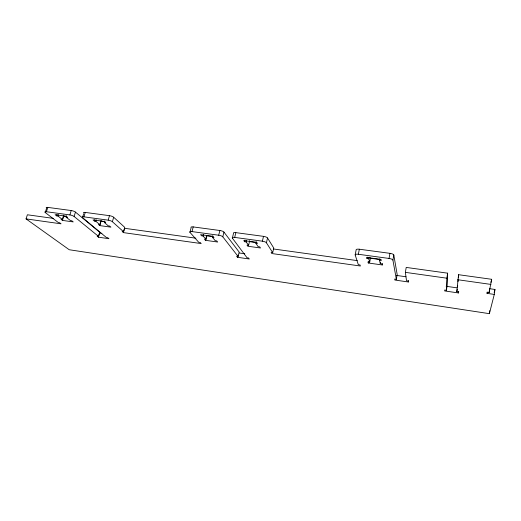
<?xml version="1.0" encoding="UTF-8"?>
<svg xmlns="http://www.w3.org/2000/svg" width="521" height="521" viewBox="0 0 521 521"><rect width="100%" height="100%" fill="white"/><g stroke="black" fill="none" stroke-linecap="round" stroke-linejoin="round"><path stroke-width="0.78" d="M458.714 291.356L458.48 292.958L444.667 290.939L444.693 290.008L446.419 290.262L446.855 278.201L447.624 273.173L406.211 267.423L405.371 272.353L406.523 280.773L408.223 281.014L408.353 281.985L394.853 280.038L394.671 279.061L396.357 279.302L397.178 274.547L393.804 254.99A3.686 1.12 9.6 0 0 389.949 253.336L359.327 249.22A3.614 1.101 10.4 0 0 356.143 249.917L355.179 254.938L358.324 264.714L360.031 264.948L360.369 266.01L271.812 253.532L271.122 252.457L272.711 252.678L273.753 248.016L267.527 237.98A3.439 1.029 12.8 0 0 263.496 236.352L235.837 232.64A3.4 1.003 13.5 0 0 233.499 233.395L232.359 238.136L247.058 257.778L248.55 257.993L249.292 258.996L237.426 257.276L236.638 256.273L238.123 256.488L239.165 252.073L223.952 232.112A3.38 0.99 13.8 0 0 219.869 230.497L193.206 226.915A3.347 0.964 14.5 0 0 191.135 227.69L189.944 232.333L198.729 242.285L200.227 242.493L201.178 243.574L123.366 232.607L122.148 231.519L123.542 231.715L124.773 227.377L113.676 217.25A3.276 0.886 16.2 0 0 109.482 215.674L85.242 212.418A3.263 0.86 16.6 0 0 83.621 213.017M447.624 273.173L447.155 285.475L446.419 290.262M458.48 292.958L458.565 292.034L456.819 291.78L458.571 274.697L491.668 279.295L489.076 292.672L487.265 292.411L487.05 293.362L494.286 294.411L494.95 289.461L489.336 288.66M457.536 286.967L457.672 285.371M457.992 281.561L458.187 279.276M458.317 277.745L458.571 274.697M489.076 292.672L489.655 288.426M53.604 218.423L27.379 214.776L26.05 218.892L69.228 249.735L489.375 313.668L489.786 310.633M487.05 293.362L487.246 291.955M456.819 291.78L457.184 289.305M408.353 281.985L408.62 280.402M396.357 279.302L392.906 260.096L393.804 254.99M392.906 260.096A3.693 1.101 9.7 0 0 389.044 258.449L389.949 253.336M370.496 257.908L369.708 262.154L367.963 261.913L368.269 263.007L382.277 264.955L382.531 263.541M382.277 264.955L382.03 263.867L380.265 263.619L379.49 260.279L379.75 258.839M380.265 263.619L380.519 262.2M369.708 262.154L368.796 258.813L367.025 258.566L367.292 257.133M368.796 258.813L369.063 257.381M368.269 263.007L368.529 261.594M355.179 254.938A3.621 1.081 10.4 0 1 358.37 254.268L359.327 249.22M272.711 252.678L266.433 242.799L267.527 237.98M266.433 242.799A3.445 1.009 12.8 0 0 262.395 241.184L263.496 236.352M490.971 282.362L491.668 279.295M249.676 240.65L248.582 245.332L247 245.111L247.794 246.225L260.487 247.989L259.745 246.882L258.142 246.661L255.85 243.268L256.215 241.685M248.582 245.332L246.186 241.939L244.577 241.718L244.948 240.142M246.186 241.939L246.557 240.357M237.426 257.276L237.941 255.075M232.359 238.136A3.406 0.983 13.5 0 1 234.697 237.407L235.837 232.64M238.123 256.488L222.799 236.827L223.952 232.112M222.799 236.827A3.387 0.97 13.8 0 0 218.703 235.225L219.869 230.497M206.954 235.59L205.997 239.419L204.466 239.204L205.417 240.318L217.667 242.024L216.756 240.91L215.212 240.695L212.431 237.296L212.815 235.739M205.417 240.318L206.375 236.514M205.997 239.419L203.112 236.013L203.503 234.463M494.155 292.607L494.95 289.461M489.375 313.668L494.286 294.411M189.944 232.333A3.354 0.951 14.4 0 1 192.008 231.585L193.206 226.915M123.366 232.607L124.591 228.289L195.896 238.195M123.542 231.715L112.38 221.725L113.676 217.25M26.05 218.892L61.055 223.822L59.628 222.734L58.313 222.545L45.236 212.535L46.603 208.211A3.25 0.821 17.2 0 1 47.795 207.391L71.227 210.536A3.256 0.847 16.9 0 1 75.447 212.099L99.687 232.229L98.476 236.352L97.166 236.163L98.417 237.179L108.935 238.703L107.717 237.687L106.395 237.498L82.5 217.635A3.269 0.847 16.5 0 1 83.907 216.847L108.179 220.155L109.482 215.674M98.417 237.179L99.615 233.069L101.869 233.395M101.113 220.318L99.83 224.675L98.436 224.479L99.758 225.6L110.921 227.156L109.638 226.036L108.231 225.84L104.304 222.415L104.734 220.943M99.758 225.6L101.035 221.262L105.014 221.809M99.83 224.675L95.818 221.249L94.412 221.054L94.842 219.588M95.818 221.249L96.255 219.784M82.5 217.635L83.607 213.962M83.907 216.847L85.242 212.418M98.476 236.352L74.112 216.489L75.447 212.099M45.236 212.535A3.256 0.808 17.1 0 1 46.428 211.734L69.879 214.932L71.227 210.536M66.603 215.72L66.16 217.166L70.465 220.591L71.826 220.78L73.233 221.907L62.442 220.403L60.996 219.276L62.344 219.465L63.666 215.193M62.442 220.403L63.751 216.143L66.063 216.462M62.344 219.465L57.961 216.039L56.6 215.85L57.049 214.411M57.961 216.039L58.411 214.6M46.428 211.734L47.795 207.391M192.008 231.585L218.703 235.225M234.697 237.407L262.395 241.184M358.37 254.268L389.044 258.449M206.563 235.752L212.679 236.593M249.676 241.672L256.013 242.539M369.956 258.182L380.063 259.569M66.16 217.166L67.535 217.355L66.082 216.195L55.115 214.691L56.6 215.85M104.304 222.415L105.724 222.61L104.395 221.451L93.044 219.895L94.412 221.054M203.112 236.013L201.562 235.798L200.578 234.645L213.056 236.358L213.994 237.511L212.431 237.296M255.85 243.268L257.472 243.489L256.703 242.343L243.763 240.565L244.577 241.718M379.49 260.279L381.281 260.526L381.02 259.393L366.706 257.433L367.025 258.566M273.649 248.999L357.256 260.617M405.371 272.353L446.855 278.201M457.822 279.744L490.971 284.42M239.256 252.991L244.785 253.779M396.468 275.414L405.983 276.775M446.171 286.283L456.891 287.833M108.179 220.155A3.282 0.866 16.1 0 1 112.38 221.725M69.879 214.932A3.263 0.827 16.8 0 1 74.112 216.489"/></g></svg>
